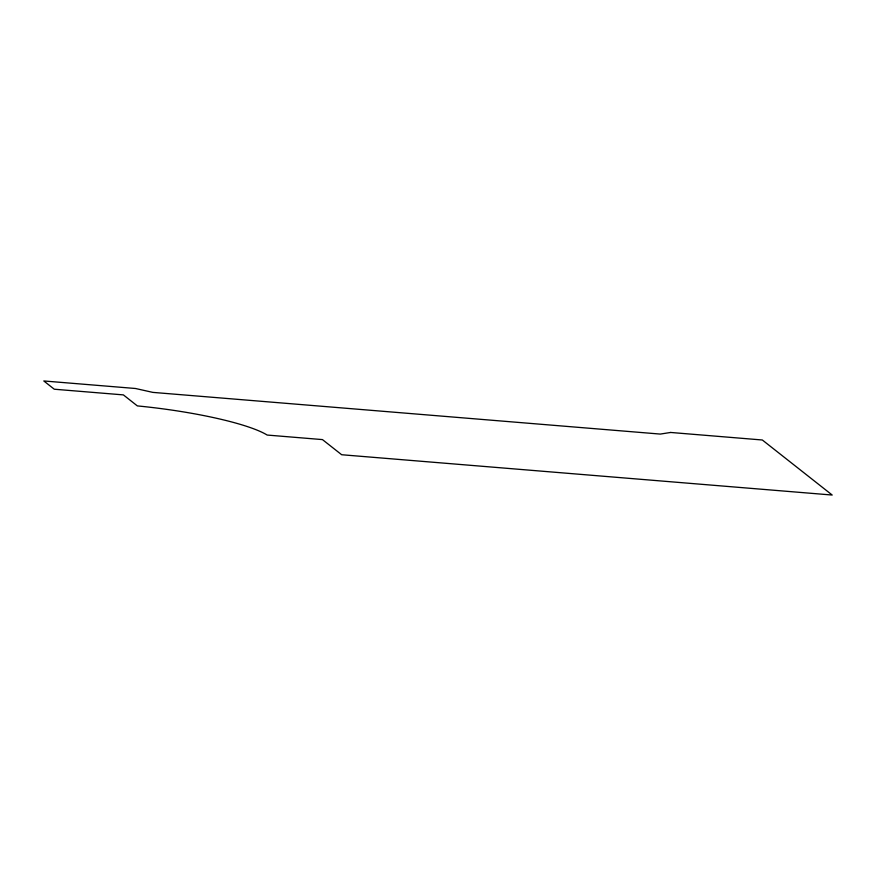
<?xml version="1.0" encoding="UTF-8"?>
<svg xmlns="http://www.w3.org/2000/svg" width="876" height="876" viewBox="0 0 876 876"><rect width="100%" height="100%" fill="white"/><g stroke="black" fill="none" stroke-linecap="round" stroke-linejoin="round"><path stroke-width="1.31" d="M670.633 432.459L660.307 434.08L152.807 392.382L135.495 388.495L43.8 380.961L54.279 389.218L123.374 394.89L137.346 405.906A117.756 19.436 7.3 0 1 267.18 435.054L322.456 439.599L341.662 454.732L832.2 495.039L762.328 439.993L670.633 432.459"/></g></svg>
